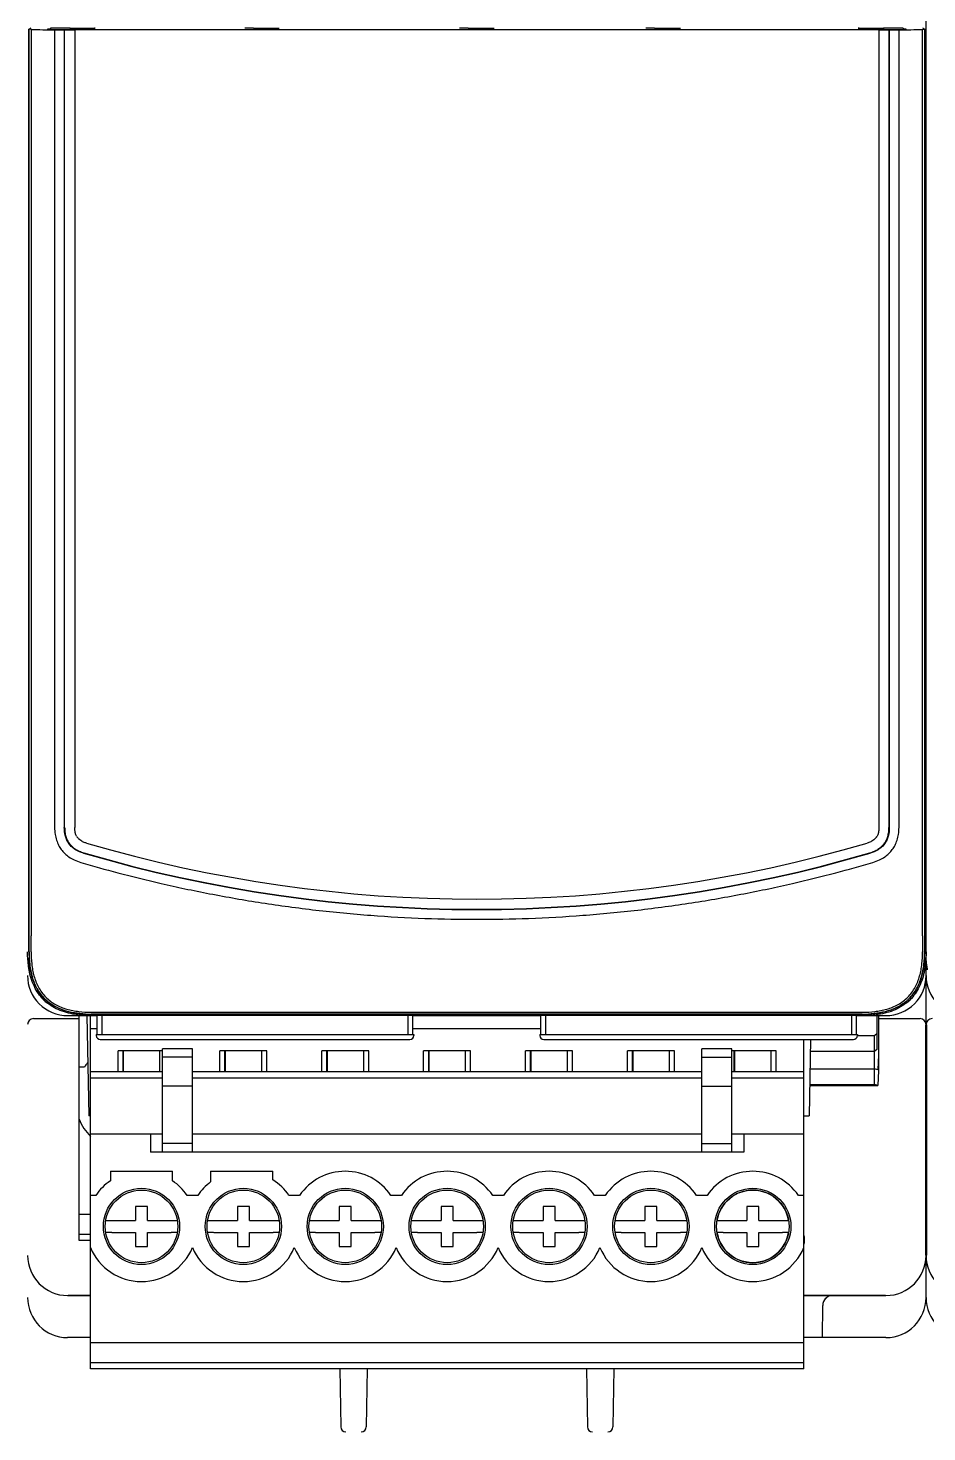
# Model space of a CAD drawing. Header units: millimetres. Extents: x 12275 to 14043, y 11466 to 13479.
# Drawn here: x 12946.2 to 12980.9, y 12830.9 to 12885 of the extents above; entities that cross this region are included whole.
import ezdxf

# ---------------------------------------------------------------- set-up
doc = ezdxf.new("R2010")
doc.units = ezdxf.units.MM
doc.layers.add('02___PRT_ALL_AXES', color=7, linetype='Continuous')
doc.layers.add('SURF_PART', color=7, linetype='Continuous')

msp = doc.modelspace()

# ---------------------------------------------------------------- linework, layer by layer
at = {"color": 0, "linetype": 'Continuous'}
for p, q in [((12980.82408, 12836.12329), (12980.82408, 12906.35949)), ((12980.82408, 12836.12329), (12980.82408, 12906.35949)), ((12946.24122, 12850.21666), (12946.24122, 12885.00118)), ((12946.24317, 12885.00118), (12946.24122, 12885.00118)), ((12946.24317, 12885.00118), (12946.32647, 12885.04282)), ((12946.24587, 12849.44381), (12946.24587, 12885.00258)), ((12946.32647, 12884.98243), (12946.24587, 12885.00258)), ((12946.32647, 12884.98243), (12946.32727, 12850.05861)), ((12947.07798, 12884.99582), (12946.96227, 12884.99576)), ((12946.96227, 12884.99576), (12946.96227, 12884.98578)), ((12946.96227, 12884.98578), (12947.97957, 12884.98531)), ((12947.83563, 12885.0348), (12947.07798, 12885.03411)), ((12947.07798, 12885.03411), (12947.07798, 12884.98573)), ((12947.61941, 12884.97559), (12947.61131, 12884.97357)), ((12947.61941, 12854.23795), (12947.61941, 12884.97559)), ((12947.61941, 12884.97559), (12948.00768, 12884.97559)), ((12947.83563, 12885.0348), (12947.83563, 12884.98538)), ((12947.83563, 12885.0348), (12948.8019, 12885.0348)), ((12948.10922, 12884.98402), (12978.90404, 12884.98402)), ((12954.89583, 12885.03492), (12955.55761, 12885.03492)), ((12955.55761, 12885.03492), (12955.89049, 12885.03161)), ((12963.17574, 12885.03492), (12963.83752, 12885.03492)), ((12963.83752, 12885.03492), (12964.1704, 12885.03161)), ((12970.35785, 12885.03492), (12971.01962, 12885.03492)), ((12971.01962, 12885.03492), (12971.35248, 12885.03161)), ((12978.21135, 12885.0348), (12979.17763, 12885.0348)), ((12979.00558, 12884.97559), (12979.39385, 12884.97559)), ((12979.03369, 12884.98531), (12980.05098, 12884.98578)), ((12979.93528, 12885.03411), (12979.17763, 12885.0348)), ((12979.17763, 12885.0348), (12979.17763, 12884.98538)), ((12979.39385, 12884.97559), (12979.40195, 12884.97357)), ((12979.39385, 12884.97559), (12979.39385, 12854.23795)), ((12979.93528, 12885.03411), (12979.93528, 12884.98573)), ((12980.05098, 12884.99576), (12979.93528, 12884.99582)), ((12980.05098, 12884.98578), (12980.05098, 12884.99576)), ((12980.68599, 12850.05861), (12980.68678, 12884.98243)), ((12980.68678, 12885.04282), (12980.77009, 12885.00118)), ((12980.68678, 12884.98243), (12980.76739, 12885.00258)), ((12980.76739, 12885.00258), (12980.76739, 12849.44381)), ((12980.77009, 12885.00118), (12980.77203, 12885.00118)), ((12980.77203, 12850.21666), (12980.77203, 12885.00118)), ((12947.23286, 12884.97357), (12947.23286, 12854.23795)), ((12947.23286, 12884.97357), (12947.61131, 12884.97357)), ((12947.61131, 12854.23795), (12947.61131, 12884.97357)), ((12979.00558, 12884.97357), (12948.00768, 12884.97357)), ((12979.40195, 12884.97357), (12979.7804, 12884.97357)), ((12979.40195, 12854.23795), (12979.40195, 12884.97357)), ((12979.7804, 12854.23795), (12979.7804, 12884.97357)), ((12946.24317, 12850.21666), (12946.24122, 12850.21666)), ((12946.24317, 12849.44381), (12946.24317, 12850.21666)), ((12980.77009, 12850.21666), (12980.77203, 12850.21666)), ((12980.77009, 12849.44381), (12980.77009, 12850.21666)), ((12948.63833, 12847.11693), (12948.64763, 12847.11692)), ((12948.64763, 12847.11692), (12963.50663, 12847.11789)), ((12963.50663, 12847.11789), (12978.36562, 12847.11692)), ((12946.42109, 12846.86939), (12948.17543, 12846.86939)), ((12948.17543, 12846.85617), (12946.43431, 12846.85617)), ((12947.73537, 12846.98535), (12948.8757, 12846.98535)), ((12948.17524, 12838.31839), (12948.17543, 12846.98535)), ((12948.4791, 12846.98535), (12948.54657, 12843.11985)), ((12948.61671, 12833.37321), (12948.61671, 12846.98535)), ((12978.36562, 12847.04205), (12948.64763, 12847.04205)), ((12948.64763, 12847.03935), (12978.36562, 12847.03935)), ((12948.66895, 12846.98535), (12948.75587, 12847.00695)), ((12948.75587, 12847.00695), (12978.25739, 12847.00695)), ((12948.8757, 12846.25864), (12948.8757, 12847.00695)), ((12949.06897, 12846.25864), (12949.06897, 12847.00695)), ((12960.85103, 12847.00695), (12960.85103, 12846.25864)), ((12961.0443, 12846.25864), (12961.0443, 12847.00695)), ((12961.0443, 12846.98535), (12965.96895, 12846.98535)), ((12965.96895, 12846.25864), (12965.96895, 12847.00695)), ((12966.16223, 12846.25864), (12966.16223, 12847.00695)), ((12977.94428, 12847.00695), (12977.94428, 12846.25864)), ((12978.13756, 12846.25864), (12978.13756, 12847.00695)), ((12978.13756, 12846.98535), (12979.27788, 12846.98535)), ((12978.34431, 12846.98535), (12978.25739, 12847.00695)), ((12978.93932, 12845.80879), (12978.93932, 12846.98535)), ((12978.98997, 12846.98535), (12978.98997, 12844.87479)), ((12978.98997, 12846.86939), (12980.59216, 12846.86939)), ((12980.57895, 12846.85617), (12978.98997, 12846.85617)), ((12980.81087, 12837.75995), (12980.81087, 12846.62425)), ((12980.8373, 12846.62425), (12980.8373, 12837.75995)), ((12948.61671, 12846.49273), (12948.8757, 12846.49273)), ((12948.83704, 12846.25864), (12961.08296, 12846.25864)), ((12948.83704, 12846.25864), (12948.83704, 12846.21998)), ((12948.99166, 12846.06536), (12960.92834, 12846.06536)), ((12961.0443, 12846.49273), (12965.96895, 12846.49273)), ((12961.08296, 12846.25864), (12961.08296, 12846.21998)), ((12965.9303, 12846.25864), (12978.17621, 12846.25864)), ((12965.9303, 12846.25864), (12965.9303, 12846.21998)), ((12966.08492, 12846.06536), (12978.02159, 12846.06536)), ((12976.10817, 12833.37321), (12976.10817, 12846.06536)), ((12976.3627, 12846.06536), (12976.31128, 12843.11985)), ((12978.17621, 12846.25864), (12978.17621, 12846.21998)), ((12978.84208, 12846.20452), (12978.17621, 12846.20452)), ((12978.93356, 12846.296), (12978.84208, 12846.20452)), ((12978.84208, 12844.33409), (12978.84208, 12846.20452)), ((12951.39214, 12845.62686), (12949.67586, 12845.62686)), ((12949.67586, 12844.83056), (12949.67586, 12845.62686)), ((12949.86913, 12844.83056), (12949.86913, 12845.62686)), ((12949.88073, 12845.62686), (12949.88073, 12844.83056)), ((12951.28004, 12845.62686), (12951.28004, 12844.83056)), ((12951.29164, 12844.83056), (12951.29164, 12845.62686)), ((12952.54406, 12845.70882), (12951.39214, 12845.70882)), ((12951.39214, 12841.7227), (12951.39214, 12845.70881)), ((12952.54406, 12841.7227), (12952.54406, 12845.70881)), ((12955.41226, 12845.62686), (12953.60321, 12845.62686)), ((12953.60321, 12844.83056), (12953.60321, 12845.62686)), ((12953.79648, 12844.83056), (12953.79648, 12845.62686)), ((12953.80808, 12845.62686), (12953.80808, 12844.83056)), ((12955.20739, 12845.62686), (12955.20739, 12844.83056)), ((12955.21899, 12844.83056), (12955.21899, 12845.62686)), ((12955.41226, 12844.83056), (12955.41226, 12845.62686)), ((12959.33962, 12845.62686), (12957.53056, 12845.62686)), ((12957.53056, 12844.83056), (12957.53056, 12845.62686)), ((12957.72384, 12844.83056), (12957.72384, 12845.62686)), ((12957.73544, 12845.62686), (12957.73544, 12844.83056)), ((12959.13475, 12845.62686), (12959.13475, 12844.83056)), ((12959.14634, 12844.83056), (12959.14634, 12845.62686)), ((12959.33962, 12844.83056), (12959.33962, 12845.62686)), ((12963.26697, 12845.62686), (12961.45791, 12845.62686)), ((12961.45791, 12844.83056), (12961.45791, 12845.62686)), ((12961.65119, 12844.83056), (12961.65119, 12845.62686)), ((12961.66279, 12845.62686), (12961.66279, 12844.83056)), ((12963.0621, 12845.62686), (12963.0621, 12844.83056)), ((12963.07369, 12844.83056), (12963.07369, 12845.62686)), ((12963.26697, 12844.83056), (12963.26697, 12845.62686)), ((12967.19432, 12845.62686), (12965.38526, 12845.62686)), ((12965.38526, 12844.83056), (12965.38526, 12845.62686)), ((12965.57854, 12844.83056), (12965.57854, 12845.62686)), ((12965.59014, 12845.62686), (12965.59014, 12844.83056)), ((12966.98945, 12845.62686), (12966.98945, 12844.83056)), ((12967.00104, 12844.83056), (12967.00104, 12845.62686)), ((12967.19432, 12844.83056), (12967.19432, 12845.62686)), ((12971.12167, 12845.62686), (12969.31262, 12845.62686)), ((12969.31262, 12844.83056), (12969.31262, 12845.62686)), ((12969.50589, 12844.83056), (12969.50589, 12845.62686)), ((12969.51749, 12845.62686), (12969.51749, 12844.83056)), ((12970.9168, 12845.62686), (12970.9168, 12844.83056)), ((12970.9284, 12844.83056), (12970.9284, 12845.62686)), ((12971.12167, 12844.83056), (12971.12167, 12845.62686)), ((12973.33274, 12845.70882), (12972.18082, 12845.70882)), ((12972.18082, 12841.7227), (12972.18082, 12845.70881)), ((12973.33274, 12841.7227), (12973.33274, 12845.70881)), ((12975.04115, 12845.62686), (12973.33274, 12845.62686)), ((12973.42537, 12844.83056), (12973.42537, 12845.62686)), ((12973.44484, 12845.62686), (12973.44484, 12844.83056)), ((12974.84415, 12845.62686), (12974.84415, 12844.83056)), ((12974.84787, 12844.83056), (12974.84787, 12845.62686)), ((12975.04115, 12844.83056), (12975.04115, 12845.62686)), ((12978.84208, 12845.6015), (12976.3546, 12845.6015)), ((12978.93356, 12845.69298), (12978.84208, 12845.6015)), ((12948.38028, 12845.00184), (12948.17539, 12845.00184)), ((12952.54406, 12845.38976), (12951.39214, 12845.38976)), ((12972.18082, 12845.38976), (12973.33274, 12845.38976)), ((12978.98997, 12845.4778), (12978.95958, 12844.89798)), ((12948.61671, 12844.83056), (12951.39214, 12844.83056)), ((12948.61671, 12844.58317), (12951.39214, 12844.58317)), ((12952.54406, 12844.83056), (12972.18082, 12844.83056)), ((12952.54406, 12844.58317), (12972.18082, 12844.58317)), ((12973.33274, 12844.83056), (12976.10817, 12844.83056)), ((12973.33274, 12844.58317), (12976.10817, 12844.58317)), ((12976.343, 12844.93711), (12978.84208, 12844.93711)), ((12978.95958, 12844.89798), (12978.84208, 12844.93711)), ((12978.98997, 12844.87479), (12978.95958, 12844.29496)), ((12952.54406, 12844.27147), (12951.39214, 12844.27147)), ((12972.18082, 12844.27147), (12973.33274, 12844.27147)), ((12976.33179, 12844.29496), (12978.95958, 12844.29496)), ((12976.33248, 12844.33409), (12978.84208, 12844.33409)), ((12978.95958, 12844.29496), (12978.84208, 12844.33409)), ((12948.61671, 12843.11985), (12948.54657, 12843.11985)), ((12976.10817, 12843.11985), (12976.31128, 12843.11985)), ((12951.39214, 12842.41849), (12948.61671, 12842.41849)), ((12950.92828, 12842.41849), (12950.92828, 12841.7227)), ((12972.18082, 12842.41849), (12952.54406, 12842.41849)), ((12976.10817, 12842.41849), (12973.33274, 12842.41849)), ((12973.7966, 12842.41849), (12973.7966, 12841.7227)), ((12973.7966, 12841.7227), (12950.92828, 12841.7227)), ((12952.54406, 12842.059), (12951.39214, 12842.059)), ((12972.18082, 12842.059), (12973.33274, 12842.059)), ((12949.38208, 12840.98825), (12951.77869, 12840.98825)), ((12949.38208, 12840.98825), (12949.38208, 12840.61837)), ((12951.77869, 12840.61837), (12951.77869, 12840.98825)), ((12953.24758, 12840.98825), (12955.64419, 12840.98825)), ((12953.24758, 12840.98825), (12953.24758, 12840.57454)), ((12955.64419, 12840.65902), (12955.64419, 12840.98825)), ((12948.82161, 12840.05667), (12948.61671, 12840.05667)), ((12950.81232, 12839.63533), (12950.34845, 12839.63533)), ((12950.34845, 12839.63533), (12950.34845, 12839.09416)), ((12950.81232, 12839.09416), (12950.81232, 12839.63533)), ((12952.74896, 12840.05667), (12952.33916, 12840.05667)), ((12954.73967, 12839.63533), (12954.27581, 12839.63533)), ((12954.27581, 12839.63533), (12954.27581, 12839.09416)), ((12954.73967, 12839.09416), (12954.73967, 12839.63533)), ((12956.67631, 12840.05667), (12956.26652, 12840.05667)), ((12958.66702, 12839.63533), (12958.20316, 12839.63533)), ((12958.20316, 12839.63533), (12958.20316, 12839.09416)), ((12958.66702, 12839.09416), (12958.66702, 12839.63533)), ((12960.60366, 12840.05667), (12960.19387, 12840.05667)), ((12962.59437, 12839.63533), (12962.13051, 12839.63533)), ((12962.13051, 12839.63533), (12962.13051, 12839.09416)), ((12962.59437, 12839.09416), (12962.59437, 12839.63533)), ((12964.53101, 12840.05667), (12964.12122, 12840.05667)), ((12966.52172, 12839.63533), (12966.05786, 12839.63533)), ((12966.05786, 12839.63533), (12966.05786, 12839.09416)), ((12966.52172, 12839.09416), (12966.52172, 12839.63533)), ((12968.45836, 12840.05667), (12968.04857, 12840.05667)), ((12970.44907, 12839.63533), (12969.98521, 12839.63533)), ((12969.98521, 12839.63533), (12969.98521, 12839.09416)), ((12970.44907, 12839.09416), (12970.44907, 12839.63533)), ((12972.38572, 12840.05667), (12971.97592, 12840.05667)), ((12974.37642, 12839.63533), (12973.91256, 12839.63533)), ((12973.91256, 12839.63533), (12973.91256, 12839.09416)), ((12974.37642, 12839.09416), (12974.37642, 12839.63533)), ((12976.10817, 12840.05667), (12975.90327, 12840.05667)), ((12948.61671, 12839.32341), (12948.17526, 12839.32342)), ((12949.20043, 12839.09416), (12949.43578, 12839.09416)), ((12949.43628, 12839.09416), (12950.34845, 12839.09416)), ((12950.81232, 12839.09416), (12951.72449, 12839.09416)), ((12951.72499, 12839.09416), (12951.96034, 12839.09416)), ((12953.12778, 12839.09416), (12953.36313, 12839.09416)), ((12953.36363, 12839.09416), (12954.27581, 12839.09416)), ((12954.73967, 12839.09416), (12955.65184, 12839.09416)), ((12955.65234, 12839.09416), (12955.8877, 12839.09416)), ((12957.05513, 12839.09416), (12957.29048, 12839.09416)), ((12957.29098, 12839.09416), (12958.20316, 12839.09416)), ((12958.66702, 12839.09416), (12959.57919, 12839.09416)), ((12959.57969, 12839.09416), (12959.81505, 12839.09416)), ((12960.98248, 12839.09416), (12961.21784, 12839.09416)), ((12961.21833, 12839.09416), (12962.13051, 12839.09416)), ((12962.59437, 12839.09416), (12963.50654, 12839.09416)), ((12963.50704, 12839.09416), (12963.7424, 12839.09416)), ((12964.90983, 12839.09416), (12965.14519, 12839.09416)), ((12965.14569, 12839.09416), (12966.05786, 12839.09416)), ((12966.52172, 12839.09416), (12967.4339, 12839.09416)), ((12967.4344, 12839.09416), (12967.66975, 12839.09416)), ((12968.83718, 12839.09416), (12969.07254, 12839.09416)), ((12969.07304, 12839.09416), (12969.98521, 12839.09416)), ((12970.44907, 12839.09416), (12971.36125, 12839.09416)), ((12971.36175, 12839.09416), (12971.5971, 12839.09416)), ((12972.76454, 12839.09416), (12972.99989, 12839.09416)), ((12973.00039, 12839.09416), (12973.91256, 12839.09416)), ((12974.37642, 12839.09416), (12975.2886, 12839.09416)), ((12975.2891, 12839.09416), (12975.52445, 12839.09416)), ((12948.61671, 12838.55031), (12948.17525, 12838.55032)), ((12949.43578, 12838.6303), (12949.20043, 12838.6303)), ((12949.43628, 12838.6303), (12950.34845, 12838.6303)), ((12950.34845, 12838.6303), (12950.34845, 12838.08913)), ((12950.81232, 12838.6303), (12951.72449, 12838.6303)), ((12950.81232, 12838.08913), (12950.81232, 12838.6303)), ((12951.96034, 12838.6303), (12951.72499, 12838.6303)), ((12953.36313, 12838.6303), (12953.12778, 12838.6303)), ((12953.36363, 12838.6303), (12954.27581, 12838.6303)), ((12954.27581, 12838.6303), (12954.27581, 12838.08913)), ((12954.73967, 12838.6303), (12955.65184, 12838.6303)), ((12954.73967, 12838.08913), (12954.73967, 12838.6303)), ((12955.8877, 12838.6303), (12955.65234, 12838.6303)), ((12957.29048, 12838.6303), (12957.05513, 12838.6303)), ((12957.29098, 12838.6303), (12958.20316, 12838.6303)), ((12958.20316, 12838.6303), (12958.20316, 12838.08913)), ((12958.66702, 12838.6303), (12959.57919, 12838.6303)), ((12958.66702, 12838.08913), (12958.66702, 12838.6303)), ((12959.81505, 12838.6303), (12959.57969, 12838.6303)), ((12961.21784, 12838.6303), (12960.98248, 12838.6303)), ((12961.21833, 12838.6303), (12962.13051, 12838.6303)), ((12962.13051, 12838.6303), (12962.13051, 12838.08913)), ((12962.59437, 12838.6303), (12963.50654, 12838.6303)), ((12962.59437, 12838.08913), (12962.59437, 12838.6303)), ((12963.7424, 12838.6303), (12963.50704, 12838.6303)), ((12965.14519, 12838.6303), (12964.90983, 12838.6303)), ((12965.14569, 12838.6303), (12966.05786, 12838.6303)), ((12966.05786, 12838.6303), (12966.05786, 12838.08913)), ((12966.52172, 12838.6303), (12967.4339, 12838.6303)), ((12966.52172, 12838.08913), (12966.52172, 12838.6303)), ((12967.66975, 12838.6303), (12967.4344, 12838.6303)), ((12969.07254, 12838.6303), (12968.83718, 12838.6303)), ((12969.07304, 12838.6303), (12969.98521, 12838.6303)), ((12969.98521, 12838.6303), (12969.98521, 12838.08913)), ((12970.44907, 12838.6303), (12971.36125, 12838.6303)), ((12970.44907, 12838.08913), (12970.44907, 12838.6303)), ((12971.5971, 12838.6303), (12971.36175, 12838.6303)), ((12972.99989, 12838.6303), (12972.76454, 12838.6303)), ((12973.00039, 12838.6303), (12973.91256, 12838.6303)), ((12973.91256, 12838.6303), (12973.91256, 12838.08913)), ((12974.37642, 12838.6303), (12975.2886, 12838.6303)), ((12974.37642, 12838.08913), (12974.37642, 12838.6303)), ((12975.52445, 12838.6303), (12975.2891, 12838.6303)), ((12976.13394, 12838.44835), (12976.10817, 12838.53059)), ((12948.61671, 12838.31838), (12948.17524, 12838.31839)), ((12950.34845, 12838.08913), (12950.81232, 12838.08913)), ((12954.27581, 12838.08913), (12954.73967, 12838.08913)), ((12958.20316, 12838.08913), (12958.66702, 12838.08913)), ((12962.13051, 12838.08913), (12962.59437, 12838.08913)), ((12966.05786, 12838.08913), (12966.52172, 12838.08913)), ((12969.98521, 12838.08913), (12970.44907, 12838.08913)), ((12973.91256, 12838.08913), (12974.37642, 12838.08913)), ((12976.10817, 12838.16049), (12976.13394, 12838.24273)), ((12976.13394, 12838.24273), (12976.13394, 12838.44835)), ((12947.73532, 12836.2006), (12948.61671, 12836.2006)), ((12947.74853, 12836.21381), (12948.61671, 12836.21381)), ((12976.10817, 12836.21381), (12979.26473, 12836.21381)), ((12976.10817, 12836.2006), (12979.27794, 12836.2006)), ((12976.82845, 12834.57708), (12976.83927, 12835.81742)), ((12948.61671, 12834.57708), (12947.73537, 12834.57708)), ((12976.10817, 12834.37824), (12948.61671, 12834.37824)), ((12979.27788, 12834.57708), (12976.10817, 12834.57708)), ((12976.10817, 12833.60514), (12948.61671, 12833.60514)), ((12976.10817, 12833.37321), (12948.61671, 12833.37321)), ((12958.22159, 12833.37321), (12958.26068, 12831.13341)), ((12959.28253, 12833.37321), (12959.24344, 12831.13341)), ((12967.73072, 12833.37321), (12967.76982, 12831.13341)), ((12968.79167, 12833.37321), (12968.75258, 12831.13341))]:
    msp.add_line(p, q, dxfattribs=at)
for centre in [(12950.58039, 12838.86223), (12954.50774, 12838.86223), (12958.43509, 12838.86223), (12962.36244, 12838.86223), (12966.28979, 12838.86223), (12970.21714, 12838.86223), (12974.14449, 12838.86223)]:
    msp.add_circle(centre, 1.39931, dxfattribs=at)
for centre, radius, start, end in [((12948.19362, 13029.51437), 144.54399, 269.2598607, 269.6191601), ((12954.92069, 12865.82209), 19.21285, 90.074142, 91.066903), ((12963.20072, 12865.81), 19.22494, 90.074454, 91.066591), ((12970.38283, 12865.80999), 19.22495, 90.074455, 91.06659), ((12978.74172, 13037.47923), 152.5092, 270.3902226, 270.7307566), ((12963.50663, 12904.93954), 53.86485, 253.657799, 286.342201), ((12819.36161, 12850.09585), 126.96566, 359.7057537, 359.9831958), ((13133.02897, 12850.16473), 152.34301, 180.0399114, 180.2711379), ((12950.78189, 12849.44051), 4.53873, 179.958279, 182.995124), ((12976.20689, 12849.4409), 4.5632, 357.210919, 0.036576), ((12947.73537, 12848.53155), 1.5462, 179.999991, 270.000011), ((12979.27788, 12848.53155), 1.5462, 269.999991, 0.000011), ((12982.37029, 12848.53155), 1.5462, 179.999991, 270.000011), ((12948.05241, 12848.84864), 1.76571, 219.40001, 231.084258), ((12978.96054, 12848.84884), 1.76606, 308.978959, 320.586905), ((12978.36585, 12851.81717), 4.70025, 269.997189, 270.110643), ((12948.64472, 12851.60254), 4.5632, 267.210919, 270.036576), ((12978.36893, 12851.57807), 4.53873, 269.958279, 272.995124), ((12948.99166, 12846.21998), 0.15462, 180, 270), ((12960.92834, 12846.21998), 0.15462, 270, 0), ((12966.08492, 12846.21998), 0.15462, 180, 270), ((12978.02159, 12846.21998), 0.15462, 270, 0), ((12950.13904, 12843.80736), 2.12603, 140.25911, 145.817138), ((12950.13904, 12843.80736), 2.12603, 202.535148, 224.194509), ((12950.58039, 12838.86223), 2.12603, 124.307651, 145.818369), ((12950.58039, 12838.86223), 2.12603, 34.181631, 55.692349), ((12954.50774, 12838.86223), 2.12603, 34.181631, 57.686909), ((12958.43509, 12838.86223), 2.12603, 34.181631, 145.818369), ((12962.36244, 12838.86223), 2.12603, 34.181631, 145.818369), ((12966.28979, 12838.86223), 2.12603, 34.181631, 145.818369), ((12970.21714, 12838.86223), 2.12603, 34.181631, 145.818369), ((12974.14449, 12838.86223), 2.12603, 34.181631, 145.818369), ((12954.50774, 12838.86223), 2.12603, 126.350784, 145.818369), ((12950.58039, 12838.86223), 2.12603, 202.53638, 337.46362), ((12954.50774, 12838.86223), 2.12603, 202.53638, 337.46362), ((12958.43509, 12838.86223), 2.12603, 202.53638, 337.46362), ((12962.36244, 12838.86223), 2.12603, 202.53638, 337.46362), ((12966.28979, 12838.86223), 2.12603, 202.53638, 337.46362), ((12970.21714, 12838.86223), 2.12603, 202.53638, 337.46362), ((12974.14449, 12838.86223), 2.12603, 202.53638, 337.46362), ((12947.73537, 12837.7468), 1.5462, 180, 270), ((12979.27788, 12837.7468), 1.5462, 270, 0), ((12982.37029, 12837.7468), 1.5462, 180, 270), ((12947.73537, 12836.12329), 1.5462, 180, 270), ((12977.22576, 12835.81405), 0.38654, 89.9935, 179.499943), ((12977.22581, 12835.81405), 0.38655, 112.375673, 179.5), ((12979.27788, 12836.12329), 1.5462, 270, 0), ((12982.37029, 12836.12329), 1.5462, 180, 270), ((12958.45393, 12831.13679), 0.19328, 181, 270), ((12959.05019, 12831.13679), 0.19328, 270, 359), ((12967.96307, 12831.13679), 0.19328, 181, 270), ((12968.55933, 12831.13679), 0.19328, 270, 359)]:
    msp.add_arc(centre, radius, start, end, dxfattribs=at)
for centre, major_axis, ratio, start_param, end_param in [((12948.62058, 12884.98908), (0.7731, 0), 0.00872687, -2.54836218, -2.29353057), ((12948.80196, 12884.8415), (-0.12551, 0.14705), 0.99973679, -0.70638686, 0.02520894), ((12978.2113, 12884.8415), (0.12551, 0.14705), 0.99973679, -0.02520894, 0.70638686), ((12978.39268, 12884.98908), (0.7731, 0), 0.00872687, -0.84806208, -0.59323047), ((12946.42111, 12846.63745), (0.16401, -0.16401), 0.99992385, 2.35623257, 3.92695274), ((12980.59215, 12846.63745), (0.16401, 0.16401), 0.99992385, -0.78536009, 0.78536009), ((12981.05602, 12846.63745), (0.16401, -0.16401), 0.99992385, 2.35623257, 3.92695274), ((12978.93324, 12846.41181), (0, 0.11597), 0.05240778, -3.08923278, -1.57079633), ((12978.93324, 12845.80879), (0, 0.11597), 0.05240778, -3.08923278, -1.57079633)]:
    msp.add_ellipse(centre, major_axis=major_axis, ratio=ratio, start_param=start_param, end_param=end_param, dxfattribs=at)
for points, knots in [([(12947.23286, 12854.23795), (12947.23286, 12854.1485), (12947.24476, 12853.9809), (12947.29983, 12853.74963), (12947.3799, 12853.55117), (12947.4864, 12853.37929), (12947.62064, 12853.2274), (12947.78901, 12853.09279), (12947.9974, 12852.97281), (12948.15691, 12852.91329), (12948.244, 12852.88776)], [0, 0, 0, 0, 0.14713837, 0.27497128, 0.38961101, 0.4976604, 0.60597195, 0.72142811, 0.85071943, 1, 1, 1, 1]), ([(12948.35048, 12853.25092), (12948.29694, 12853.26662), (12948.19136, 12853.30363), (12948.04155, 12853.37952), (12947.9059, 12853.47898), (12947.79166, 12853.60272), (12947.70506, 12853.74716), (12947.6478, 12853.90531), (12947.61712, 12854.07043), (12947.61131, 12854.18215), (12947.61131, 12854.23795)], [0, 0, 0, 0, 0.12505536, 0.25008124, 0.37506067, 0.49999984, 0.62493895, 0.74991836, 0.8749444, 1, 1, 1, 1]), ([(12979.40195, 12854.23795), (12979.40195, 12854.18215), (12979.39613, 12854.07043), (12979.36546, 12853.90531), (12979.3082, 12853.74716), (12979.2216, 12853.60272), (12979.10736, 12853.47898), (12978.97171, 12853.37952), (12978.8219, 12853.30363), (12978.71632, 12853.26662), (12978.66277, 12853.25092)], [0, 0, 0, 0, 0.12505536, 0.25008123, 0.37506066, 0.49999984, 0.62493895, 0.74991836, 0.8749444, 1, 1, 1, 1]), ([(12978.76926, 12852.88776), (12978.85635, 12852.91329), (12979.01586, 12852.97281), (12979.22424, 12853.09279), (12979.39262, 12853.2274), (12979.52686, 12853.37929), (12979.63336, 12853.55117), (12979.71343, 12853.74963), (12979.76849, 12853.9809), (12979.7804, 12854.1485), (12979.7804, 12854.23795)], [0, 0, 0, 0, 0.14928057, 0.27857189, 0.39402805, 0.5023396, 0.610389, 0.72502872, 0.85286163, 1, 1, 1, 1]), ([(12948.07652, 12853.90198), (12948.08759, 12853.88112), (12948.1122, 12853.84282), (12948.14201, 12853.80843), (12948.15888, 12853.79197)], [0, 0, 0, 0, 0.50052756, 1, 1, 1, 1]), ([(12978.85427, 12853.79187), (12978.87118, 12853.80836), (12978.901, 12853.84275), (12978.92561, 12853.88103), (12978.93666, 12853.90185)], [0, 0, 0, 0, 0.50053647, 1, 1, 1, 1]), ([(12948.244, 12852.88776), (12948.71802, 12852.74876), (12949.74695, 12852.46247), (12951.08596, 12852.13154), (12952.26692, 12851.87091), (12953.55466, 12851.6101), (12954.88717, 12851.37758), (12956.25451, 12851.18002), (12957.30449, 12851.04896), (12958.36136, 12850.93758), (12959.76236, 12850.81747), (12961.47737, 12850.722), (12962.84048, 12850.69623), (12963.50663, 12850.69623)], [0, 0, 0, 0, 0.09578954, 0.20707225, 0.2674141, 0.33029026, 0.46184202, 0.52963429, 0.5981737, 0.66701072, 0.7356965, 0.87082537, 1, 1, 1, 1]), ([(12963.50663, 12850.69623), (12964.17278, 12850.69623), (12965.53589, 12850.722), (12967.2509, 12850.81747), (12968.6519, 12850.93758), (12969.70877, 12851.04896), (12970.75874, 12851.18002), (12972.12608, 12851.37758), (12973.4586, 12851.6101), (12974.74634, 12851.87091), (12975.9273, 12852.13154), (12977.26631, 12852.46247), (12978.29523, 12852.74876), (12978.76926, 12852.88776)], [0, 0, 0, 0, 0.12917463, 0.2643035, 0.33298928, 0.4018263, 0.47036571, 0.53815798, 0.66970974, 0.7325859, 0.79292775, 0.90421046, 1, 1, 1, 1]), ([(12946.24756, 12848.74446), (12946.23765, 12848.79885), (12946.20181, 12849.03029), (12946.18917, 12849.26499), (12946.18917, 12849.44381)], [0, 0, 0, 0, 0.23616755, 1, 1, 1, 1]), ([(12946.24587, 12849.44381), (12946.24587, 12849.28135), (12946.25798, 12849.03716), (12946.30734, 12848.71569), (12946.36388, 12848.47824), (12946.44299, 12848.24723), (12946.54765, 12848.02649), (12946.67983, 12847.82088), (12946.83968, 12847.63586), (12947.0247, 12847.47601), (12947.23031, 12847.34383), (12947.45105, 12847.23917), (12947.68206, 12847.16005), (12947.91951, 12847.10352), (12948.24098, 12847.05416), (12948.48517, 12847.04205), (12948.64763, 12847.04205)], [0, 0, 0, 0, 0.12499077, 0.18750922, 0.25002282, 0.31252924, 0.37502721, 0.43751652, 0.5, 0.56248348, 0.62497279, 0.68747076, 0.74997718, 0.81249077, 0.87500923, 1, 1, 1, 1]), ([(12946.3256, 12849.44381), (12946.32488, 12849.28744), (12946.33543, 12849.05217), (12946.38109, 12848.74199), (12946.43402, 12848.51224), (12946.50868, 12848.2883), (12946.60817, 12848.07393), (12946.73455, 12847.87394), (12946.88825, 12847.69388), (12947.06681, 12847.53839), (12947.26574, 12847.41007), (12947.47948, 12847.30862), (12947.70322, 12847.23205), (12947.93319, 12847.1773), (12948.24451, 12847.12933), (12948.48098, 12847.11724), (12948.63833, 12847.11693)], [0, 0, 0, 0, 0.12439392, 0.1867746, 0.24921592, 0.31170258, 0.37422178, 0.43676018, 0.49930871, 0.56186689, 0.62443841, 0.68702272, 0.74961739, 0.81221994, 0.87482787, 1, 1, 1, 1]), ([(12978.36562, 12847.04205), (12978.52809, 12847.04205), (12978.77228, 12847.05416), (12979.09375, 12847.10352), (12979.3312, 12847.16005), (12979.5622, 12847.23917), (12979.78295, 12847.34383), (12979.98855, 12847.47601), (12980.17358, 12847.63586), (12980.33343, 12847.82088), (12980.4656, 12848.02649), (12980.57027, 12848.24723), (12980.64938, 12848.47824), (12980.70592, 12848.71569), (12980.75527, 12849.03716), (12980.76739, 12849.28135), (12980.76739, 12849.44381)], [0, 0, 0, 0, 0.12499077, 0.18750922, 0.25002282, 0.31252924, 0.37502721, 0.43751652, 0.5, 0.56248348, 0.62497279, 0.68747076, 0.74997718, 0.81249077, 0.87500923, 1, 1, 1, 1]), ([(12978.37493, 12847.11693), (12978.53228, 12847.11724), (12978.76875, 12847.12933), (12979.08007, 12847.1773), (12979.31004, 12847.23205), (12979.53378, 12847.30863), (12979.74753, 12847.41007), (12979.94645, 12847.53839), (12980.12501, 12847.69389), (12980.27871, 12847.87395), (12980.40509, 12848.07393), (12980.50458, 12848.2883), (12980.57924, 12848.51224), (12980.63217, 12848.74199), (12980.67783, 12849.05217), (12980.68838, 12849.28744), (12980.68766, 12849.44381)], [0, 0, 0, 0, 0.12517213, 0.18778007, 0.25038262, 0.31297729, 0.37556161, 0.43813313, 0.50069131, 0.56323984, 0.62577824, 0.68829745, 0.75078411, 0.81322542, 0.87560608, 1, 1, 1, 1]), ([(12980.82408, 12849.44381), (12980.82408, 12849.38061), (12980.81948, 12849.14209), (12980.79543, 12848.90359), (12980.76325, 12848.73117)], [0, 0, 0, 0, 0.26489359, 1, 1, 1, 1]), ([(12980.88247, 12848.74446), (12980.87256, 12848.79885), (12980.83672, 12849.03029), (12980.82408, 12849.26499), (12980.82408, 12849.44381)], [0, 0, 0, 0, 0.23616755, 1, 1, 1, 1]), ([(12947.935, 12847.04619), (12947.71456, 12847.08734), (12947.29997, 12847.21144), (12946.77339, 12847.57792), (12946.41006, 12848.10735), (12946.28786, 12848.52327), (12946.24756, 12848.74446)], [0, 0, 0, 0, 0.26259625, 0.49953008, 0.7367176, 1, 1, 1, 1]), ([(12948.42268, 12847.04475), (12948.27964, 12847.05181), (12947.99394, 12847.08033), (12947.57457, 12847.18073), (12947.17926, 12847.35625), (12946.83439, 12847.61947), (12946.568, 12847.96193), (12946.38947, 12848.35594), (12946.28667, 12848.77476), (12946.25695, 12849.06034), (12946.24937, 12849.20335)], [0, 0, 0, 0, 0.12506174, 0.25009062, 0.37507242, 0.50000611, 0.62493921, 0.74991615, 0.87494189, 1, 1, 1, 1]), ([(12980.76469, 12849.21886), (12980.75762, 12849.07582), (12980.72911, 12848.79011), (12980.62871, 12848.37074), (12980.45319, 12847.97543), (12980.18997, 12847.63057), (12979.84751, 12847.36418), (12979.45349, 12847.18565), (12979.03468, 12847.08285), (12978.74909, 12847.05313), (12978.60608, 12847.04554)], [0, 0, 0, 0, 0.12506174, 0.25009062, 0.37507242, 0.50000611, 0.62493921, 0.74991615, 0.87494189, 1, 1, 1, 1]), ([(12980.76325, 12848.73117), (12980.7221, 12848.51074), (12980.59799, 12848.09615), (12980.23151, 12847.56956), (12979.70208, 12847.20624), (12979.28617, 12847.08404), (12979.06498, 12847.04374)], [0, 0, 0, 0, 0.26259625, 0.49953008, 0.7367176, 1, 1, 1, 1]), ([(12948.64763, 12846.98535), (12948.58443, 12846.98535), (12948.34591, 12846.98995), (12948.10741, 12847.014), (12947.935, 12847.04619)], [0, 0, 0, 0, 0.26489359, 1, 1, 1, 1]), ([(12979.06498, 12847.04374), (12979.01058, 12847.03383), (12978.77915, 12846.99799), (12978.54445, 12846.98535), (12978.36562, 12846.98535)], [0, 0, 0, 0, 0.23616755, 1, 1, 1, 1])]:
    msp.add_open_spline(points, degree=3, knots=knots, dxfattribs=at)
at = {"layer": '02___PRT_ALL_AXES', "color": 0, "linetype": 'Continuous'}
for centre in [(12950.58039, 12838.86223), (12954.50774, 12838.86223), (12958.43509, 12838.86223), (12962.36244, 12838.86223), (12966.28979, 12838.86223), (12970.21714, 12838.86223), (12974.14449, 12838.86223)]:
    msp.add_circle(centre, 1.46889, dxfattribs=at)
for start, end in [(9.540561, 170.459439), (189.540561, 350.459439)]:
    msp.add_arc((12974.14449, 12838.86223), 1.39931, start, end, dxfattribs=at)
at = {"layer": 'SURF_PART', "color": 0, "linetype": 'Continuous'}
for p, q in [((12947.60591, 12884.97357), (12947.6155, 12884.97596)), ((12948.00768, 12884.97357), (12948.01727, 12884.97596)), ((12979.00558, 12884.97357), (12978.99599, 12884.97596)), ((12979.40735, 12884.97357), (12979.39776, 12884.97596)), ((12947.60591, 12884.97357), (12947.60591, 12854.23795)), ((12948.00768, 12884.97357), (12948.00768, 12854.23795)), ((12979.00558, 12884.97357), (12979.00558, 12854.23795)), ((12979.40735, 12884.97357), (12979.40735, 12854.23795)), ((12948.05369, 12853.95213), (12948.02669, 12854.04377)), ((12948.07652, 12853.90198), (12948.05369, 12853.95213)), ((12948.20024, 12853.75618), (12948.15888, 12853.79197)), ((12948.28098, 12853.70418), (12948.20024, 12853.75618)), ((12978.81258, 12853.75584), (12978.73223, 12853.70415)), ((12978.85427, 12853.79187), (12978.81258, 12853.75584)), ((12978.95937, 12853.9516), (12978.93666, 12853.90185)), ((12978.98656, 12854.04372), (12978.95937, 12853.9516))]:
    msp.add_line(p, q, dxfattribs=at)
for centre, radius, start, end in [((12948.47219, 12854.11236), 0.44812, 207.999697, 225.638894), ((12963.50663, 12904.93954), 53.46848, 253.657799, 286.342201), ((12978.54107, 12854.11236), 0.44812, 314.341766, 331.980902), ((12963.50663, 12904.93954), 53.87025, 253.657799, 286.342201), ((12963.50663, 12904.93954), 53.85675, 253.657799, 286.342201)]:
    msp.add_arc(centre, radius, start, end, dxfattribs=at)
for points, knots in [([(12948.34896, 12853.24574), (12948.24157, 12853.27723), (12948.08362, 12853.34189), (12947.90215, 12853.47507), (12947.78731, 12853.59946), (12947.70026, 12853.74466), (12947.62352, 12853.95627), (12947.60591, 12854.12603), (12947.60591, 12854.23795)], [0, 0, 0, 0, 0.24980592, 0.37492287, 0.49999984, 0.62507676, 0.75019368, 1, 1, 1, 1]), ([(12947.61941, 12854.23795), (12947.61941, 12854.17701), (12947.62611, 12854.05958), (12947.65995, 12853.89214), (12947.71746, 12853.74149), (12947.79884, 12853.60809), (12947.90395, 12853.49247), (12948.03233, 12853.3949), (12948.18349, 12853.31531), (12948.29428, 12853.27584), (12948.35276, 12853.25869)], [0, 0, 0, 0, 0.13765128, 0.26477333, 0.38436197, 0.5, 0.61563803, 0.73522667, 0.86234872, 1, 1, 1, 1]), ([(12948.02669, 12854.04377), (12948.02362, 12854.058), (12948.01181, 12854.12206), (12948.00768, 12854.1874), (12948.00768, 12854.23795)], [0, 0, 0, 0, 0.22360897, 1, 1, 1, 1]), ([(12978.6605, 12853.25869), (12978.71898, 12853.27584), (12978.82977, 12853.31531), (12978.98093, 12853.3949), (12979.10931, 12853.49247), (12979.21442, 12853.60809), (12979.2958, 12853.74149), (12979.35331, 12853.89214), (12979.38714, 12854.05958), (12979.39385, 12854.17701), (12979.39385, 12854.23795)], [0, 0, 0, 0, 0.13765128, 0.26477333, 0.38436197, 0.5, 0.61563803, 0.73522667, 0.86234872, 1, 1, 1, 1]), ([(12979.40735, 12854.23795), (12979.40735, 12854.12603), (12979.38974, 12853.95627), (12979.313, 12853.74466), (12979.22594, 12853.59946), (12979.11111, 12853.47507), (12978.92964, 12853.34189), (12978.77169, 12853.27723), (12978.66429, 12853.24574)], [0, 0, 0, 0, 0.24980592, 0.37492286, 0.49999984, 0.62507676, 0.75019368, 1, 1, 1, 1]), ([(12979.00558, 12854.23795), (12979.00558, 12854.21985), (12979.00408, 12854.15476), (12978.99649, 12854.08968), (12978.98656, 12854.04372)], [0, 0, 0, 0, 0.27790121, 1, 1, 1, 1]), ([(12948.46201, 12853.63127), (12948.44465, 12853.63636), (12948.3826, 12853.65612), (12948.32229, 12853.68172), (12948.28098, 12853.70418)], [0, 0, 0, 0, 0.27790111, 1, 1, 1, 1]), ([(12978.73223, 12853.70415), (12978.71944, 12853.6972), (12978.6613, 12853.66785), (12978.59975, 12853.64549), (12978.55125, 12853.63127)], [0, 0, 0, 0, 0.22360902, 1, 1, 1, 1])]:
    msp.add_open_spline(points, degree=3, knots=knots, dxfattribs=at)

doc.saveas('drawing.dxf')
